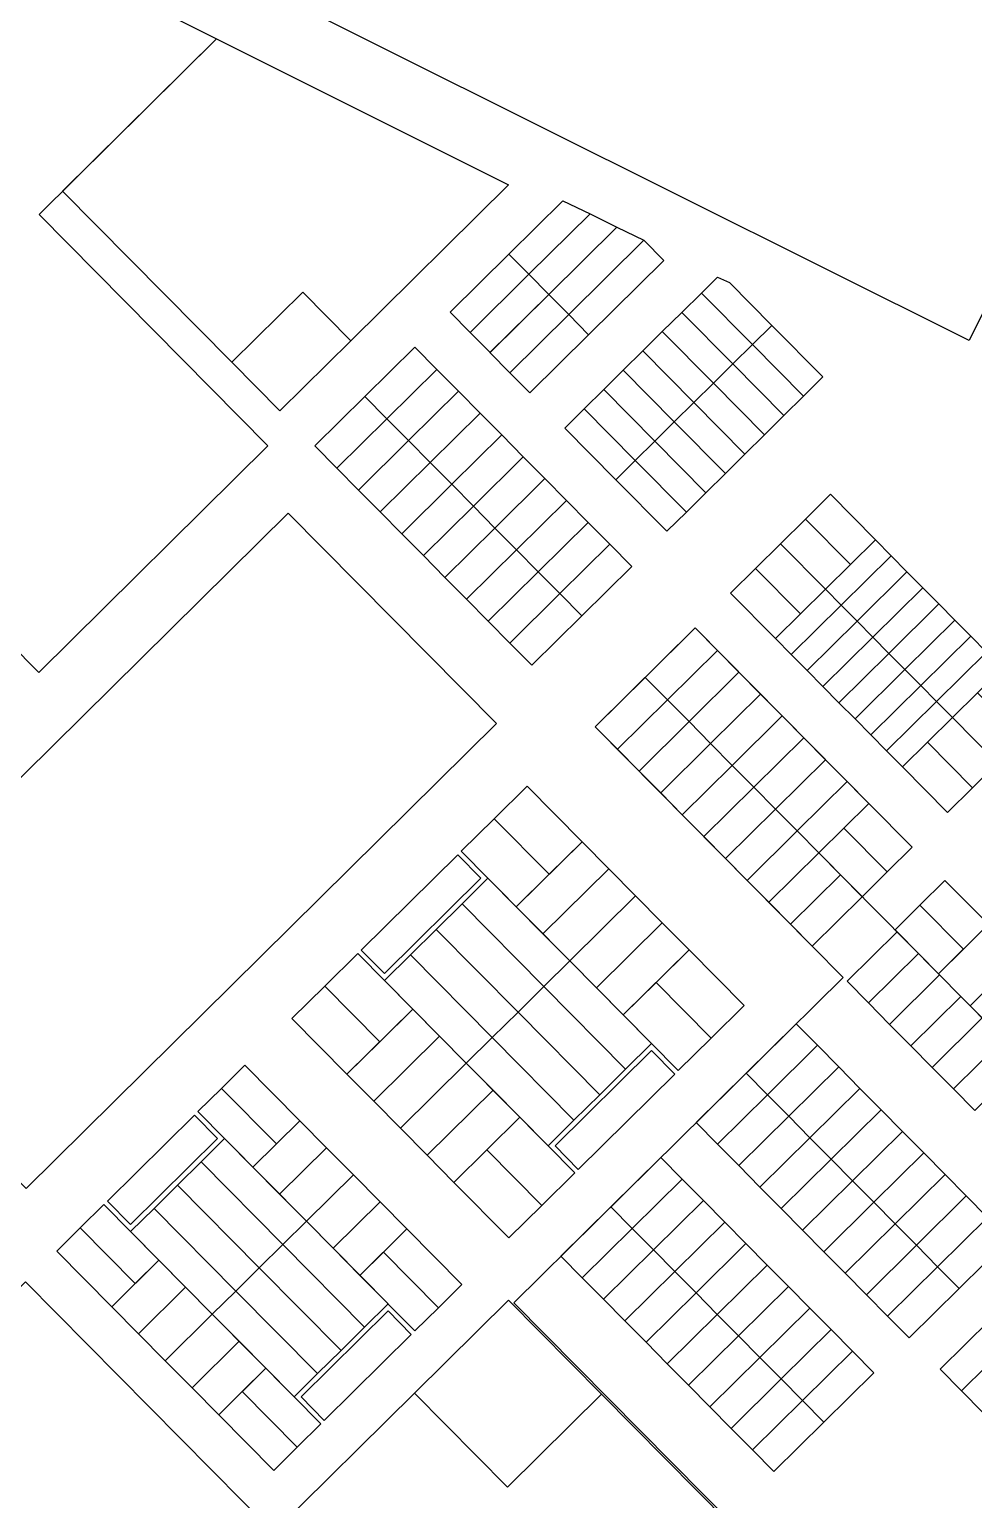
# Model space of a CAD drawing. Header units: metres. Extents: x 5590187 to 5598444, y 6961268 to 6971080.
# Drawn here: x 5594526.3 to 5594811.7, y 6967325.7 to 6967770.4 of the extents above; entities that cross this region are included whole.
import ezdxf

# ---------------------------------------------------------------- set-up
doc = ezdxf.new("R2010")
doc.units = ezdxf.units.M
doc.layers.add('zz_catastro_fontana', color=7, linetype='Continuous')

msp = doc.modelspace()

# ---------------------------------------------------------------- linework, layer by layer
at = {"layer": 'zz_catastro_fontana'}
for points in [[(5594236.15, 6968085.66), (5594859.43, 6967774.53), (5594810.37, 6967676.25), (5594153.65, 6968004.08), (5594236.15, 6968085.66)], [(5594598.39, 6967644.44), (5594529.07, 6967575.88), (5594397.32, 6967709.1), (5594498.78, 6967809.44), (5594582.82, 6967767.48), (5594529.17, 6967714.43), (5594598.39, 6967644.44)], [(5594582.82, 6967767.48), (5594671.13, 6967723.4), (5594623.43, 6967676.22), (5594608.94, 6967690.87), (5594587.5, 6967669.67), (5594536.28, 6967721.46), (5594582.82, 6967767.48)], [(5594687.58, 6967718.57), (5594695.76, 6967714.57), (5594677.27, 6967696.29), (5594671.23, 6967702.4), (5594687.58, 6967718.57)], [(5594695.76, 6967714.57), (5594703.91, 6967710.59), (5594683.29, 6967690.2), (5594677.27, 6967696.29), (5594695.76, 6967714.57)], [(5594703.91, 6967710.59), (5594712.07, 6967706.6), (5594689.31, 6967684.11), (5594683.29, 6967690.2), (5594703.91, 6967710.59)], [(5594712.06, 6967706.61), (5594718.09, 6967700.51), (5594695.34, 6967678.02), (5594689.31, 6967684.11), (5594712.06, 6967706.61)], [(5594653.45, 6967684.82), (5594671.23, 6967702.4), (5594677.27, 6967696.29), (5594659.49, 6967678.71), (5594653.45, 6967684.82)], [(5594659.49, 6967678.71), (5594677.27, 6967696.29), (5594683.29, 6967690.2), (5594665.52, 6967672.62), (5594659.49, 6967678.71)], [(5594734.33, 6967695.48), (5594737.94, 6967693.81), (5594750.76, 6967680.85), (5594744.85, 6967675.02), (5594729.42, 6967690.62), (5594734.33, 6967695.48)], [(5594601.99, 6967655.02), (5594587.5, 6967669.67), (5594608.94, 6967690.87), (5594623.43, 6967676.22), (5594601.99, 6967655.02)], [(5594665.51, 6967672.62), (5594683.29, 6967690.2), (5594689.31, 6967684.11), (5594671.54, 6967666.53), (5594665.51, 6967672.62)], [(5594723.52, 6967684.79), (5594729.42, 6967690.62), (5594744.85, 6967675.02), (5594738.95, 6967669.18), (5594723.52, 6967684.79)], [(5594671.54, 6967666.53), (5594689.31, 6967684.11), (5594695.34, 6967678.02), (5594677.56, 6967660.44), (5594671.54, 6967666.53)], [(5594717.62, 6967678.95), (5594723.52, 6967684.79), (5594738.95, 6967669.18), (5594733.05, 6967663.35), (5594717.62, 6967678.95)], [(5594711.72, 6967673.12), (5594717.62, 6967678.95), (5594733.05, 6967663.35), (5594727.15, 6967657.51), (5594711.72, 6967673.12)], [(5594744.85, 6967675.02), (5594750.76, 6967680.85), (5594766.19, 6967665.25), (5594760.29, 6967659.41), (5594744.85, 6967675.02)], [(5594627.68, 6967659.33), (5594642.78, 6967674.27), (5594649.43, 6967667.55), (5594634.32, 6967652.61), (5594627.68, 6967659.33)], [(5594738.95, 6967669.18), (5594744.85, 6967675.02), (5594760.29, 6967659.41), (5594754.39, 6967653.57), (5594738.95, 6967669.18)], [(5594705.81, 6967667.28), (5594711.72, 6967673.12), (5594727.15, 6967657.51), (5594721.25, 6967651.67), (5594705.81, 6967667.28)], [(5594634.32, 6967652.61), (5594649.43, 6967667.55), (5594655.97, 6967660.94), (5594640.86, 6967646), (5594634.32, 6967652.61)], [(5594699.91, 6967661.44), (5594705.81, 6967667.28), (5594721.25, 6967651.67), (5594715.35, 6967645.84), (5594699.91, 6967661.44)], [(5594733.05, 6967663.35), (5594738.95, 6967669.18), (5594754.39, 6967653.57), (5594748.49, 6967647.74), (5594733.05, 6967663.35)], [(5594640.86, 6967646), (5594655.97, 6967660.94), (5594662.51, 6967654.33), (5594647.4, 6967639.38), (5594640.86, 6967646)], [(5594694.01, 6967655.61), (5594699.91, 6967661.44), (5594715.35, 6967645.84), (5594709.44, 6967640), (5594694.01, 6967655.61)], [(5594727.15, 6967657.51), (5594733.05, 6967663.35), (5594748.49, 6967647.74), (5594742.58, 6967641.9), (5594727.15, 6967657.51)], [(5594612.57, 6967644.39), (5594627.68, 6967659.33), (5594634.32, 6967652.61), (5594619.21, 6967637.67), (5594612.57, 6967644.39)], [(5594721.25, 6967651.67), (5594727.15, 6967657.51), (5594742.58, 6967641.9), (5594736.68, 6967636.07), (5594721.25, 6967651.67)], [(5594619.21, 6967637.67), (5594634.32, 6967652.61), (5594640.86, 6967646), (5594625.75, 6967631.05), (5594619.21, 6967637.67)], [(5594647.4, 6967639.38), (5594662.51, 6967654.33), (5594669.05, 6967647.71), (5594653.94, 6967632.77), (5594647.4, 6967639.38)], [(5594688.11, 6967649.77), (5594694.01, 6967655.61), (5594709.44, 6967640), (5594703.54, 6967634.16), (5594688.11, 6967649.77)], [(5594715.35, 6967645.84), (5594721.25, 6967651.67), (5594736.68, 6967636.07), (5594730.78, 6967630.23), (5594715.35, 6967645.84)], [(5594653.94, 6967632.77), (5594669.05, 6967647.71), (5594675.59, 6967641.1), (5594660.48, 6967626.16), (5594653.94, 6967632.77)], [(5594625.75, 6967631.05), (5594640.86, 6967646), (5594647.4, 6967639.38), (5594632.29, 6967624.44), (5594625.75, 6967631.05)], [(5594709.44, 6967640), (5594715.35, 6967645.84), (5594730.78, 6967630.23), (5594724.88, 6967624.39), (5594709.44, 6967640)], [(5594632.29, 6967624.44), (5594647.4, 6967639.38), (5594653.94, 6967632.77), (5594638.83, 6967617.83), (5594632.29, 6967624.44)], [(5594660.48, 6967626.16), (5594675.59, 6967641.1), (5594682.13, 6967634.49), (5594667.02, 6967619.55), (5594660.48, 6967626.16)], [(5594703.54, 6967634.16), (5594709.44, 6967640), (5594724.88, 6967624.39), (5594718.98, 6967618.56), (5594703.54, 6967634.16)], [(5594667.02, 6967619.55), (5594682.13, 6967634.49), (5594688.67, 6967627.88), (5594673.56, 6967612.93), (5594667.02, 6967619.55)], [(5594638.83, 6967617.83), (5594653.94, 6967632.77), (5594660.48, 6967626.16), (5594645.37, 6967611.22), (5594638.83, 6967617.83)], [(5594768.43, 6967629.76), (5594782.03, 6967616.01), (5594774.48, 6967608.53), (5594760.88, 6967622.28), (5594768.43, 6967629.76)], [(5594645.37, 6967611.22), (5594660.48, 6967626.16), (5594667.02, 6967619.55), (5594651.91, 6967604.6), (5594645.37, 6967611.22)], [(5594673.56, 6967612.93), (5594688.67, 6967627.88), (5594695.21, 6967621.26), (5594680.1, 6967606.32), (5594673.56, 6967612.93)], [(5594604.52, 6967624.08), (5594667.47, 6967560.43), (5594525.26, 6967419.8), (5594462.31, 6967483.45), (5594604.52, 6967624.08)], [(5594680.1, 6967606.32), (5594695.21, 6967621.26), (5594701.74, 6967614.65), (5594686.64, 6967599.71), (5594680.1, 6967606.32)], [(5594760.88, 6967622.28), (5594774.48, 6967608.53), (5594766.92, 6967601.06), (5594753.33, 6967614.81), (5594760.88, 6967622.28)], [(5594651.91, 6967604.6), (5594667.02, 6967619.55), (5594673.56, 6967612.93), (5594658.45, 6967597.99), (5594651.91, 6967604.6)], [(5594766.92, 6967601.06), (5594782.03, 6967616.01), (5594786.82, 6967611.17), (5594771.71, 6967596.23), (5594766.92, 6967601.06)], [(5594658.45, 6967597.99), (5594673.56, 6967612.93), (5594680.1, 6967606.32), (5594664.99, 6967591.38), (5594658.45, 6967597.99)], [(5594686.64, 6967599.71), (5594701.74, 6967614.65), (5594708.39, 6967607.93), (5594693.28, 6967592.99), (5594686.64, 6967599.71)], [(5594745.77, 6967607.35), (5594753.33, 6967614.81), (5594766.92, 6967601.06), (5594759.37, 6967593.6), (5594745.77, 6967607.35)], [(5594738.22, 6967599.87), (5594745.77, 6967607.35), (5594759.37, 6967593.6), (5594751.82, 6967586.12), (5594738.22, 6967599.87)], [(5594771.71, 6967596.23), (5594786.82, 6967611.17), (5594791.6, 6967606.34), (5594776.49, 6967591.39), (5594771.71, 6967596.23)], [(5594664.99, 6967591.38), (5594680.1, 6967606.32), (5594686.64, 6967599.71), (5594671.53, 6967584.77), (5594664.99, 6967591.38)], [(5594776.49, 6967591.39), (5594791.6, 6967606.34), (5594796.38, 6967601.5), (5594781.27, 6967586.56), (5594776.49, 6967591.39)], [(5594671.53, 6967584.77), (5594686.64, 6967599.71), (5594693.28, 6967592.99), (5594678.17, 6967578.05), (5594671.53, 6967584.77)], [(5594751.82, 6967586.12), (5594766.92, 6967601.06), (5594771.71, 6967596.23), (5594756.6, 6967581.29), (5594751.82, 6967586.12)], [(5594781.27, 6967586.56), (5594796.38, 6967601.5), (5594801.24, 6967596.59), (5594786.13, 6967581.64), (5594781.27, 6967586.56)], [(5594756.6, 6967581.29), (5594771.71, 6967596.23), (5594776.49, 6967591.39), (5594761.38, 6967576.45), (5594756.6, 6967581.29)], [(5594786.13, 6967581.64), (5594801.24, 6967596.59), (5594806.1, 6967591.67), (5594790.99, 6967576.73), (5594786.13, 6967581.64)], [(5594697.33, 6967559.44), (5594727.55, 6967589.33), (5594780.04, 6967536.25), (5594764.93, 6967521.3), (5594801.09, 6967484.74), (5594816.2, 6967499.68), (5594825.77, 6967490.01), (5594810.66, 6967475.07), (5594853, 6967432.25), (5594837.89, 6967417.31), (5594896.51, 6967358.03), (5594796.96, 6967259.59), (5594672.74, 6967385.2), (5594772.29, 6967483.64), (5594697.33, 6967559.44)], [(5594712.44, 6967574.38), (5594727.55, 6967589.33), (5594734.27, 6967582.53), (5594719.16, 6967567.59), (5594712.44, 6967574.38)], [(5594761.38, 6967576.45), (5594776.49, 6967591.39), (5594781.27, 6967586.56), (5594766.16, 6967571.62), (5594761.38, 6967576.45)], [(5594790.99, 6967576.73), (5594806.1, 6967591.67), (5594810.88, 6967586.84), (5594795.77, 6967571.9), (5594790.99, 6967576.73)], [(5594766.16, 6967571.62), (5594781.27, 6967586.56), (5594786.13, 6967581.64), (5594771.02, 6967566.7), (5594766.16, 6967571.62)], [(5594795.77, 6967571.9), (5594810.88, 6967586.84), (5594815.66, 6967582), (5594800.55, 6967567.06), (5594795.77, 6967571.9)], [(5594719.16, 6967567.59), (5594734.27, 6967582.53), (5594740.8, 6967575.92), (5594725.7, 6967560.98), (5594719.16, 6967567.59)], [(5594771.02, 6967566.7), (5594786.13, 6967581.64), (5594790.99, 6967576.73), (5594775.88, 6967561.79), (5594771.02, 6967566.7)], [(5594800.55, 6967567.06), (5594815.66, 6967582), (5594820.44, 6967577.17), (5594805.33, 6967562.23), (5594800.55, 6967567.06)], [(5594775.88, 6967561.79), (5594790.99, 6967576.73), (5594795.77, 6967571.9), (5594780.66, 6967556.95), (5594775.88, 6967561.79)], [(5594697.33, 6967559.44), (5594712.44, 6967574.38), (5594719.16, 6967567.59), (5594704.05, 6967552.65), (5594697.33, 6967559.44)], [(5594725.7, 6967560.98), (5594740.8, 6967575.92), (5594747.34, 6967569.31), (5594732.23, 6967554.37), (5594725.7, 6967560.98)], [(5594780.66, 6967556.95), (5594795.77, 6967571.9), (5594800.55, 6967567.06), (5594785.44, 6967552.12), (5594780.66, 6967556.95)], [(5594704.05, 6967552.65), (5594719.16, 6967567.59), (5594725.7, 6967560.98), (5594710.59, 6967546.04), (5594704.05, 6967552.65)], [(5594732.23, 6967554.37), (5594747.34, 6967569.31), (5594753.88, 6967562.7), (5594738.77, 6967547.75), (5594732.23, 6967554.37)], [(5594812.88, 6967569.69), (5594826.48, 6967555.94), (5594818.93, 6967548.47), (5594805.33, 6967562.23), (5594812.88, 6967569.69)], [(5594738.77, 6967547.75), (5594753.88, 6967562.7), (5594760.42, 6967556.08), (5594745.31, 6967541.14), (5594738.77, 6967547.75)], [(5594785.44, 6967552.12), (5594800.55, 6967567.06), (5594805.33, 6967562.23), (5594790.22, 6967547.28), (5594785.44, 6967552.12)], [(5594710.59, 6967546.04), (5594725.7, 6967560.98), (5594732.23, 6967554.37), (5594717.13, 6967539.43), (5594710.59, 6967546.04)], [(5594797.78, 6967554.76), (5594805.33, 6967562.23), (5594818.93, 6967548.47), (5594811.38, 6967541.01), (5594797.78, 6967554.76)], [(5594717.13, 6967539.43), (5594732.23, 6967554.37), (5594738.77, 6967547.75), (5594723.66, 6967532.81), (5594717.13, 6967539.43)], [(5594745.31, 6967541.14), (5594760.42, 6967556.08), (5594766.96, 6967549.47), (5594751.85, 6967534.53), (5594745.31, 6967541.14)], [(5594790.22, 6967547.28), (5594797.78, 6967554.76), (5594811.38, 6967541.01), (5594803.82, 6967533.53), (5594790.22, 6967547.28)], [(5594751.85, 6967534.53), (5594766.96, 6967549.47), (5594773.5, 6967542.86), (5594758.39, 6967527.92), (5594751.85, 6967534.53)], [(5594723.66, 6967532.81), (5594738.77, 6967547.75), (5594745.31, 6967541.14), (5594730.2, 6967526.2), (5594723.66, 6967532.81)], [(5594666.78, 6967531.62), (5594676.74, 6967541.47), (5594693.37, 6967524.65), (5594683.41, 6967514.81), (5594666.78, 6967531.62)], [(5594730.2, 6967526.2), (5594745.31, 6967541.14), (5594751.85, 6967534.53), (5594736.74, 6967519.59), (5594730.2, 6967526.2)], [(5594758.39, 6967527.92), (5594773.5, 6967542.86), (5594780.04, 6967536.25), (5594764.93, 6967521.3), (5594758.39, 6967527.92)], [(5594772.48, 6967528.77), (5594780.04, 6967536.25), (5594793.15, 6967522.99), (5594785.6, 6967515.51), (5594772.48, 6967528.77)], [(5594656.83, 6967521.78), (5594666.78, 6967531.62), (5594683.41, 6967514.81), (5594673.46, 6967504.96), (5594656.83, 6967521.78)], [(5594736.74, 6967519.59), (5594751.85, 6967534.53), (5594758.39, 6967527.92), (5594743.28, 6967512.97), (5594736.74, 6967519.59)], [(5594743.28, 6967512.97), (5594758.39, 6967527.92), (5594764.93, 6967521.3), (5594749.82, 6967506.36), (5594743.28, 6967512.97)], [(5594764.93, 6967521.3), (5594772.48, 6967528.77), (5594785.6, 6967515.51), (5594778.05, 6967508.04), (5594764.93, 6967521.3)], [(5594673.46, 6967504.96), (5594693.37, 6967524.65), (5594701.45, 6967516.48), (5594681.54, 6967496.79), (5594673.46, 6967504.96)], [(5594626.61, 6967491.9), (5594655.76, 6967520.73), (5594662.79, 6967513.62), (5594633.64, 6967484.79), (5594626.61, 6967491.9)], [(5594749.82, 6967506.36), (5594764.93, 6967521.3), (5594771.47, 6967514.69), (5594756.36, 6967499.75), (5594749.82, 6967506.36)], [(5594681.54, 6967496.79), (5594701.45, 6967516.48), (5594709.54, 6967508.3), (5594689.63, 6967488.61), (5594681.54, 6967496.79)], [(5594756.36, 6967499.75), (5594771.47, 6967514.69), (5594778.05, 6967508.04), (5594762.94, 6967493.1), (5594756.36, 6967499.75)], [(5594657.09, 6967505.87), (5594664.91, 6967513.6), (5594689.63, 6967488.61), (5594681.81, 6967480.88), (5594657.09, 6967505.87)], [(5594795.53, 6967505.46), (5594803.09, 6967512.94), (5594816.2, 6967499.68), (5594808.65, 6967492.2), (5594795.53, 6967505.46)], [(5594649.27, 6967498.13), (5594657.09, 6967505.87), (5594681.81, 6967480.88), (5594673.99, 6967473.14), (5594649.27, 6967498.13)], [(5594697.72, 6967480.43), (5594689.63, 6967488.61), (5594709.54, 6967508.3), (5594717.62, 6967500.12), (5594697.72, 6967480.43)], [(5594787.98, 6967498), (5594795.53, 6967505.46), (5594808.65, 6967492.2), (5594801.09, 6967484.74), (5594787.98, 6967498)], [(5594641.45, 6967490.4), (5594649.27, 6967498.13), (5594673.99, 6967473.14), (5594666.17, 6967465.41), (5594641.45, 6967490.4)], [(5594705.8, 6967472.26), (5594697.72, 6967480.43), (5594717.62, 6967500.12), (5594725.71, 6967491.95), (5594705.8, 6967472.26)], [(5594773.48, 6967482.44), (5594788.59, 6967497.38), (5594795.03, 6967490.87), (5594779.92, 6967475.93), (5594773.48, 6967482.44)], [(5594732.39, 6967465.29), (5594715.76, 6967482.1), (5594725.71, 6967491.95), (5594742.34, 6967475.13), (5594732.39, 6967465.29)], [(5594615.59, 6967481), (5594625.54, 6967490.84), (5594642.17, 6967474.03), (5594632.22, 6967464.18), (5594615.59, 6967481)], [(5594633.63, 6967482.66), (5594641.45, 6967490.4), (5594666.17, 6967465.41), (5594658.34, 6967457.67), (5594633.63, 6967482.66)], [(5594681.81, 6967480.88), (5594689.63, 6967488.61), (5594714.35, 6967463.62), (5594706.52, 6967455.88), (5594681.81, 6967480.88)], [(5594779.92, 6967475.93), (5594795.03, 6967490.87), (5594801.46, 6967484.37), (5594786.35, 6967469.42), (5594779.92, 6967475.93)], [(5594810.66, 6967475.07), (5594825.77, 6967490.01), (5594830.55, 6967485.17), (5594815.44, 6967470.23), (5594810.66, 6967475.07)], [(5594786.35, 6967469.42), (5594801.46, 6967484.37), (5594807.89, 6967477.86), (5594792.78, 6967462.92), (5594786.35, 6967469.42)], [(5594605.63, 6967471.15), (5594615.59, 6967481), (5594632.22, 6967464.18), (5594622.26, 6967454.34), (5594605.63, 6967471.15)], [(5594673.99, 6967473.14), (5594681.81, 6967480.88), (5594706.52, 6967455.88), (5594698.7, 6967448.15), (5594673.99, 6967473.14)], [(5594722.43, 6967455.44), (5594705.8, 6967472.26), (5594715.76, 6967482.1), (5594732.39, 6967465.29), (5594722.43, 6967455.44)], [(5594622.26, 6967454.34), (5594642.17, 6967474.03), (5594650.26, 6967465.85), (5594630.35, 6967446.16), (5594622.26, 6967454.34)], [(5594792.78, 6967462.92), (5594807.89, 6967477.86), (5594814.33, 6967471.35), (5594799.22, 6967456.41), (5594792.78, 6967462.92)], [(5594666.17, 6967465.41), (5594673.99, 6967473.14), (5594698.7, 6967448.15), (5594690.88, 6967440.41), (5594666.17, 6967465.41)], [(5594742.96, 6967454.64), (5594758.07, 6967469.58), (5594764.5, 6967463.08), (5594749.39, 6967448.13), (5594742.96, 6967454.64)], [(5594799.22, 6967456.41), (5594814.33, 6967471.35), (5594820.76, 6967464.85), (5594805.65, 6967449.91), (5594799.22, 6967456.41)], [(5594630.35, 6967446.16), (5594650.26, 6967465.85), (5594658.34, 6967457.67), (5594638.44, 6967437.98), (5594630.35, 6967446.16)], [(5594658.34, 6967457.67), (5594666.17, 6967465.41), (5594690.88, 6967440.41), (5594683.06, 6967432.68), (5594658.34, 6967457.67)], [(5594805.65, 6967449.91), (5594820.76, 6967464.85), (5594827.2, 6967458.34), (5594812.09, 6967443.4), (5594805.65, 6967449.91)], [(5594692.21, 6967425.56), (5594685.18, 6967432.67), (5594714.33, 6967461.5), (5594721.37, 6967454.39), (5594692.21, 6967425.56)], [(5594749.39, 6967448.13), (5594764.5, 6967463.08), (5594770.94, 6967456.57), (5594755.83, 6967441.63), (5594749.39, 6967448.13)], [(5594584.3, 6967450.06), (5594591.41, 6967457.09), (5594608.04, 6967440.27), (5594600.93, 6967433.24), (5594584.3, 6967450.06)], [(5594646.52, 6967429.81), (5594638.44, 6967437.98), (5594658.34, 6967457.67), (5594666.43, 6967449.5), (5594646.52, 6967429.81)], [(5594755.83, 6967441.63), (5594770.94, 6967456.57), (5594777.37, 6967450.06), (5594762.26, 6967435.12), (5594755.83, 6967441.63)], [(5594727.85, 6967439.7), (5594742.96, 6967454.64), (5594749.39, 6967448.13), (5594734.28, 6967433.19), (5594727.85, 6967439.7)], [(5594577.19, 6967443.03), (5594584.3, 6967450.06), (5594600.93, 6967433.24), (5594593.82, 6967426.21), (5594577.19, 6967443.03)], [(5594654.61, 6967421.63), (5594646.52, 6967429.81), (5594666.43, 6967449.5), (5594674.52, 6967441.32), (5594654.61, 6967421.63)], [(5594734.28, 6967433.19), (5594749.39, 6967448.13), (5594755.83, 6967441.63), (5594740.72, 6967426.69), (5594734.28, 6967433.19)], [(5594762.26, 6967435.12), (5594777.37, 6967450.06), (5594783.8, 6967443.56), (5594768.69, 6967428.62), (5594762.26, 6967435.12)], [(5594768.69, 6967428.62), (5594783.8, 6967443.56), (5594790.24, 6967437.05), (5594775.13, 6967422.11), (5594768.69, 6967428.62)], [(5594549.82, 6967415.96), (5594576.12, 6967441.97), (5594583.16, 6967434.86), (5594556.85, 6967408.85), (5594549.82, 6967415.96)], [(5594593.82, 6967426.21), (5594608.04, 6967440.27), (5594616.13, 6967432.1), (5594601.91, 6967418.03), (5594593.82, 6967426.21)], [(5594681.19, 6967414.66), (5594664.56, 6967431.47), (5594674.52, 6967441.32), (5594691.15, 6967424.5), (5594681.19, 6967414.66)], [(5594740.72, 6967426.69), (5594755.83, 6967441.63), (5594762.26, 6967435.12), (5594747.15, 6967420.18), (5594740.72, 6967426.69)], [(5594578.17, 6967427.82), (5594585.28, 6967434.85), (5594609.99, 6967409.86), (5594602.88, 6967402.83), (5594578.17, 6967427.82)], [(5594747.15, 6967420.18), (5594762.26, 6967435.12), (5594768.69, 6967428.62), (5594753.58, 6967413.67), (5594747.15, 6967420.18)], [(5594775.13, 6967422.11), (5594790.24, 6967437.05), (5594796.67, 6967430.55), (5594781.56, 6967415.6), (5594775.13, 6967422.11)], [(5594601.91, 6967418.03), (5594616.13, 6967432.1), (5594624.21, 6967423.92), (5594609.99, 6967409.86), (5594601.91, 6967418.03)], [(5594671.24, 6967404.81), (5594654.61, 6967421.63), (5594664.56, 6967431.47), (5594681.19, 6967414.66), (5594671.24, 6967404.81)], [(5594781.56, 6967415.6), (5594796.67, 6967430.55), (5594803.1, 6967424.04), (5594787.99, 6967409.1), (5594781.56, 6967415.6)], [(5594571.06, 6967420.79), (5594578.17, 6967427.82), (5594602.88, 6967402.83), (5594595.77, 6967395.79), (5594571.06, 6967420.79)], [(5594702.07, 6967414.21), (5594717.18, 6967429.15), (5594723.62, 6967422.64), (5594708.51, 6967407.7), (5594702.07, 6967414.21)], [(5594753.58, 6967413.67), (5594768.69, 6967428.62), (5594775.13, 6967422.11), (5594760.02, 6967407.17), (5594753.58, 6967413.67)], [(5594563.95, 6967413.76), (5594571.06, 6967420.79), (5594595.77, 6967395.79), (5594588.66, 6967388.76), (5594563.95, 6967413.76)], [(5594618.08, 6967401.68), (5594609.99, 6967409.86), (5594624.21, 6967423.92), (5594632.3, 6967415.74), (5594618.08, 6967401.68)], [(5594708.51, 6967407.7), (5594723.62, 6967422.64), (5594730.05, 6967416.14), (5594714.94, 6967401.2), (5594708.51, 6967407.7)], [(5594760.02, 6967407.17), (5594775.13, 6967422.11), (5594781.56, 6967415.6), (5594766.45, 6967400.66), (5594760.02, 6967407.17)], [(5594787.99, 6967409.1), (5594803.1, 6967424.04), (5594809.54, 6967417.53), (5594794.43, 6967402.59), (5594787.99, 6967409.1)], [(5594714.94, 6967401.2), (5594730.05, 6967416.14), (5594736.48, 6967409.63), (5594721.37, 6967394.69), (5594714.94, 6967401.2)], [(5594794.43, 6967402.59), (5594809.54, 6967417.53), (5594815.97, 6967411.03), (5594800.86, 6967396.09), (5594794.43, 6967402.59)], [(5594541.64, 6967407.87), (5594548.75, 6967414.9), (5594565.38, 6967398.08), (5594558.27, 6967391.05), (5594541.64, 6967407.87)], [(5594556.84, 6967406.72), (5594563.95, 6967413.76), (5594588.66, 6967388.76), (5594581.55, 6967381.73), (5594556.84, 6967406.72)], [(5594626.17, 6967393.5), (5594618.08, 6967401.68), (5594632.3, 6967415.74), (5594640.39, 6967407.57), (5594626.17, 6967393.5)], [(5594686.96, 6967399.27), (5594702.07, 6967414.21), (5594708.51, 6967407.7), (5594693.4, 6967392.76), (5594686.96, 6967399.27)], [(5594766.45, 6967400.66), (5594781.56, 6967415.6), (5594787.99, 6967409.1), (5594772.89, 6967394.16), (5594766.45, 6967400.66)], [(5594534.53, 6967400.84), (5594541.64, 6967407.87), (5594558.27, 6967391.05), (5594551.16, 6967384.02), (5594534.53, 6967400.84)], [(5594602.88, 6967402.83), (5594609.99, 6967409.86), (5594634.71, 6967384.86), (5594627.6, 6967377.83), (5594602.88, 6967402.83)], [(5594649.91, 6967383.72), (5594633.28, 6967400.54), (5594640.39, 6967407.57), (5594657.02, 6967390.75), (5594649.91, 6967383.72)], [(5594693.4, 6967392.76), (5594708.51, 6967407.7), (5594714.94, 6967401.2), (5594699.83, 6967386.25), (5594693.4, 6967392.76)], [(5594721.37, 6967394.69), (5594736.48, 6967409.63), (5594742.92, 6967403.13), (5594727.81, 6967388.18), (5594721.37, 6967394.69)], [(5594772.89, 6967394.16), (5594787.99, 6967409.1), (5594794.43, 6967402.59), (5594779.32, 6967387.65), (5594772.89, 6967394.16)], [(5594800.86, 6967396.09), (5594815.97, 6967411.03), (5594822.48, 6967404.45), (5594807.37, 6967389.51), (5594800.86, 6967396.09)], [(5594595.77, 6967395.79), (5594602.88, 6967402.83), (5594627.6, 6967377.83), (5594620.49, 6967370.8), (5594595.77, 6967395.79)], [(5594727.81, 6967388.18), (5594742.92, 6967403.13), (5594749.35, 6967396.62), (5594734.24, 6967381.68), (5594727.81, 6967388.18)], [(5594779.32, 6967387.65), (5594794.43, 6967402.59), (5594800.86, 6967396.09), (5594785.75, 6967381.14), (5594779.32, 6967387.65)], [(5594551.16, 6967384.02), (5594565.38, 6967398.08), (5594573.47, 6967389.91), (5594559.25, 6967375.84), (5594551.16, 6967384.02)], [(5594642.8, 6967376.69), (5594626.17, 6967393.5), (5594633.28, 6967400.54), (5594649.91, 6967383.72), (5594642.8, 6967376.69)], [(5594699.83, 6967386.25), (5594714.94, 6967401.2), (5594721.37, 6967394.69), (5594706.27, 6967379.75), (5594699.83, 6967386.25)], [(5594588.66, 6967388.76), (5594595.77, 6967395.79), (5594620.49, 6967370.8), (5594613.38, 6967363.77), (5594588.66, 6967388.76)], [(5594706.27, 6967379.75), (5594721.37, 6967394.69), (5594727.81, 6967388.18), (5594712.7, 6967373.24), (5594706.27, 6967379.75)], [(5594734.24, 6967381.68), (5594749.35, 6967396.62), (5594755.79, 6967390.11), (5594740.68, 6967375.17), (5594734.24, 6967381.68)], [(5594785.75, 6967381.14), (5594800.86, 6967396.09), (5594807.37, 6967389.51), (5594792.26, 6967374.57), (5594785.75, 6967381.14)], [(5594795.35, 6967260.39), (5594511.44, 6966979.63), (5594312.27, 6967181.04), (5594525.07, 6967391.49), (5594600.03, 6967315.69), (5594642.69, 6967357.88), (5594670.82, 6967329.44), (5594699.26, 6967357.56), (5594795.35, 6967260.39)], [(5594559.25, 6967375.84), (5594573.47, 6967389.91), (5594581.55, 6967381.73), (5594567.33, 6967367.67), (5594559.25, 6967375.84)], [(5594740.68, 6967375.17), (5594755.79, 6967390.11), (5594762.22, 6967383.61), (5594747.11, 6967368.67), (5594740.68, 6967375.17)], [(5594581.55, 6967381.73), (5594588.66, 6967388.76), (5594613.38, 6967363.77), (5594606.27, 6967356.74), (5594581.55, 6967381.73)], [(5594671.13, 6967386.01), (5594699.26, 6967357.56), (5594670.82, 6967329.44), (5594642.69, 6967357.88), (5594671.13, 6967386.01)], [(5594712.7, 6967373.24), (5594727.81, 6967388.18), (5594734.24, 6967381.68), (5594719.13, 6967366.74), (5594712.7, 6967373.24)], [(5594575.42, 6967359.49), (5594567.33, 6967367.67), (5594581.55, 6967381.73), (5594589.64, 6967373.55), (5594575.42, 6967359.49)], [(5594615.42, 6967349.62), (5594608.39, 6967356.73), (5594634.7, 6967382.74), (5594641.73, 6967375.63), (5594615.42, 6967349.62)], [(5594719.13, 6967366.74), (5594734.24, 6967381.68), (5594740.68, 6967375.17), (5594725.57, 6967360.23), (5594719.13, 6967366.74)], [(5594747.11, 6967368.67), (5594762.22, 6967383.61), (5594768.65, 6967377.1), (5594753.54, 6967362.16), (5594747.11, 6967368.67)], [(5594753.54, 6967362.16), (5594768.65, 6967377.1), (5594775.09, 6967370.6), (5594759.98, 6967355.65), (5594753.54, 6967362.16)], [(5594801.65, 6967365.07), (5594816.76, 6967380.01), (5594823.19, 6967373.5), (5594808.09, 6967358.56), (5594801.65, 6967365.07)], [(5594583.5, 6967351.31), (5594575.42, 6967359.49), (5594589.64, 6967373.55), (5594597.72, 6967365.38), (5594583.5, 6967351.31)], [(5594725.57, 6967360.23), (5594740.68, 6967375.17), (5594747.11, 6967368.67), (5594732, 6967353.72), (5594725.57, 6967360.23)], [(5594808.09, 6967358.56), (5594823.19, 6967373.5), (5594829.63, 6967367), (5594814.52, 6967352.06), (5594808.09, 6967358.56)], [(5594732, 6967353.72), (5594747.11, 6967368.67), (5594753.54, 6967362.16), (5594738.43, 6967347.22), (5594732, 6967353.72)], [(5594759.98, 6967355.65), (5594775.09, 6967370.6), (5594781.59, 6967364.02), (5594766.48, 6967349.08), (5594759.98, 6967355.65)], [(5594607.24, 6967341.53), (5594590.61, 6967358.35), (5594597.72, 6967365.38), (5594614.35, 6967348.56), (5594607.24, 6967341.53)], [(5594600.13, 6967334.5), (5594583.5, 6967351.31), (5594590.61, 6967358.35), (5594607.24, 6967341.53), (5594600.13, 6967334.5)], [(5594738.43, 6967347.22), (5594753.54, 6967362.16), (5594759.98, 6967355.65), (5594744.87, 6967340.71), (5594738.43, 6967347.22)], [(5594744.87, 6967340.71), (5594759.98, 6967355.65), (5594766.48, 6967349.08), (5594751.37, 6967334.14), (5594744.87, 6967340.71)]]:
    msp.add_lwpolyline(points, close=True, dxfattribs=at)

doc.saveas('drawing.dxf')
